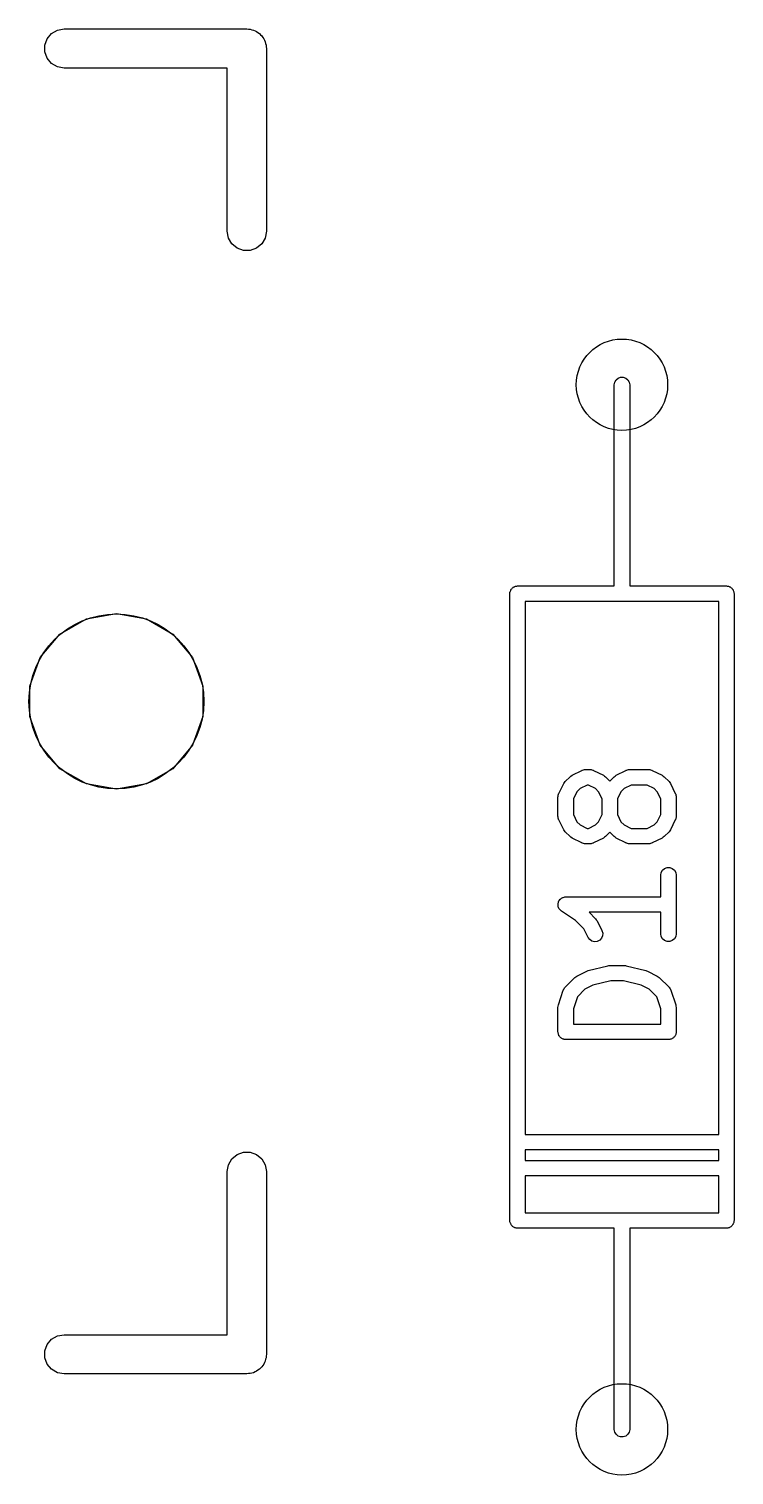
# Model space of a CAD drawing. Extents: x 37 to 203, y -145 to -25.
# Drawn here: x 178.23 to 185.09, y -67.52 to -53.46 of the extents above; entities that cross this region are included whole.
import ezdxf

# ---------------------------------------------------------------- set-up
doc = ezdxf.new("R2010")
doc.units = 0
doc.header["$MEASUREMENT"] = 0
doc.layers.add('BLACK', color=7, linetype='CONTINUOUS')

msp = doc.modelspace()

# ---------------------------------------------------------------- linework, layer by layer
at = {"layer": 'Black'}
for p, q in [((178.384, -53.6169), (178.407, -53.5547)), ((178.407, -53.5547), (178.45, -53.5041)), ((178.45, -53.5041), (178.507, -53.471)), ((178.507, -53.471), (178.572, -53.4595)), ((178.572, -53.4595), (180.35, -53.4595)), ((180.35, -53.4595), (180.366, -53.4624)), ((180.366, -53.4624), (180.383, -53.4624)), ((180.383, -53.4624), (180.399, -53.4681)), ((180.399, -53.4681), (180.415, -53.471)), ((180.415, -53.471), (180.43, -53.4793)), ((180.43, -53.4793), (180.445, -53.485)), ((180.445, -53.485), (180.458, -53.4957)), ((180.458, -53.4957), (180.472, -53.5041)), ((180.472, -53.5041), (180.483, -53.5168)), ((180.483, -53.5168), (180.496, -53.5275)), ((180.496, -53.5275), (180.504, -53.542)), ((180.504, -53.542), (180.515, -53.5547)), ((180.515, -53.5547), (180.521, -53.5704)), ((180.521, -53.5704), (180.529, -53.5848)), ((180.529, -53.5848), (180.532, -53.6013)), ((178.384, -53.6831), (178.384, -53.6169)), ((178.407, -53.7452), (178.384, -53.6831)), ((180.532, -53.6013), (180.538, -53.6169)), ((180.538, -53.6169), (180.538, -53.6336)), ((180.538, -53.6336), (180.54, -53.65)), ((180.54, -53.65), (180.54, -55.428)), ((178.45, -53.7959), (178.407, -53.7452)), ((178.507, -53.829), (178.45, -53.7959)), ((178.572, -53.8405), (178.507, -53.829)), ((180.159, -53.8405), (178.572, -53.8405)), ((180.159, -55.428), (180.159, -53.8405)), ((180.171, -55.4932), (180.159, -55.428)), ((180.204, -55.5505), (180.171, -55.4932)), ((180.255, -55.593), (180.204, -55.5505)), ((180.496, -55.5505), (180.445, -55.593)), ((180.529, -55.4932), (180.496, -55.5505)), ((180.54, -55.428), (180.529, -55.4932)), ((180.317, -55.6156), (180.255, -55.593)), ((180.383, -55.6156), (180.317, -55.6156)), ((180.445, -55.593), (180.383, -55.6156)), ((183.925, -56.92), (183.93, -56.8943)), ((183.925, -58.19), (183.925, -56.92)), ((183.93, -56.8943), (183.943, -56.8718)), ((183.943, -56.8718), (183.963, -56.855)), ((183.963, -56.855), (183.987, -56.8461)), ((183.987, -56.8461), (184.013, -56.8461)), ((184.013, -56.8461), (184.037, -56.855)), ((184.037, -56.855), (184.057, -56.8718)), ((184.057, -56.8718), (184.07, -56.8943)), ((184.07, -56.8943), (184.075, -56.92)), ((184.075, -56.92), (184.075, -58.19)), ((183.925, -58.877), (183.925, -58.19)), ((184.075, -58.19), (184.075, -58.877)), ((182.912, -58.9328), (182.914, -58.9263)), ((182.914, -58.9263), (182.917, -58.9207)), ((182.917, -58.9207), (182.919, -58.9145)), ((182.919, -58.9145), (182.923, -58.9095)), ((182.923, -58.9095), (182.927, -58.9038)), ((182.927, -58.9038), (182.932, -58.8996)), ((182.932, -58.8996), (182.936, -58.8945)), ((182.936, -58.8945), (182.941, -58.8913)), ((182.941, -58.8913), (182.946, -58.887)), ((182.946, -58.887), (182.953, -58.8848)), ((182.953, -58.8848), (182.958, -58.8815)), ((182.958, -58.8815), (182.965, -58.8804)), ((182.965, -58.8804), (182.971, -58.8781)), ((182.971, -58.8781), (182.978, -58.8781)), ((182.978, -58.8781), (182.984, -58.877)), ((182.984, -58.877), (183.925, -58.877)), ((184.075, -58.877), (185.016, -58.877)), ((185.016, -58.877), (185.022, -58.8781)), ((185.022, -58.8781), (185.029, -58.8781)), ((185.029, -58.8781), (185.035, -58.8804)), ((185.035, -58.8804), (185.042, -58.8815)), ((185.042, -58.8815), (185.047, -58.8848)), ((185.047, -58.8848), (185.053, -58.887)), ((185.053, -58.887), (185.059, -58.8913)), ((185.059, -58.8913), (185.064, -58.8945)), ((185.064, -58.8945), (185.068, -58.8996)), ((185.068, -58.8996), (185.073, -58.9038)), ((185.073, -58.9038), (185.077, -58.9095)), ((185.077, -58.9095), (185.081, -58.9145)), ((185.081, -58.9145), (185.083, -58.9207)), ((185.083, -58.9207), (185.086, -58.9263)), ((185.086, -58.9263), (185.088, -58.9328)), ((182.909, -58.952), (182.91, -58.9455)), ((182.909, -65.048), (182.909, -58.952)), ((182.91, -58.939), (182.912, -58.9328)), ((182.91, -58.9455), (182.91, -58.939)), ((184, -59.027), (183.059, -59.027)), ((183.059, -59.027), (183.059, -64.211)), ((184.941, -59.027), (184, -59.027)), ((184.941, -64.211), (184.941, -59.027)), ((185.088, -58.9328), (185.09, -58.939)), ((185.09, -58.939), (185.09, -58.9455)), ((185.09, -58.9455), (185.091, -58.952)), ((185.091, -58.952), (185.091, -65.048)), ((178.531, -59.3457), (178.788, -59.1974)), ((178.788, -59.1974), (179.08, -59.1458)), ((179.08, -59.1458), (179.372, -59.1974)), ((179.372, -59.1974), (179.629, -59.3457)), ((178.34, -59.5729), (178.531, -59.3457)), ((179.629, -59.3457), (179.82, -59.5729)), ((178.239, -59.8517), (178.34, -59.5729)), ((179.82, -59.5729), (179.921, -59.8517)), ((178.239, -60.1483), (178.239, -59.8517)), ((179.921, -59.8517), (179.921, -60.1483)), ((178.34, -60.4271), (178.239, -60.1483)), ((179.921, -60.1483), (179.82, -60.4271)), ((178.531, -60.6543), (178.34, -60.4271)), ((179.82, -60.4271), (179.629, -60.6543)), ((178.788, -60.8026), (178.531, -60.6543)), ((179.629, -60.6543), (179.372, -60.8026)), ((183.447, -60.7803), (183.495, -60.7327)), ((183.495, -60.7327), (183.504, -60.7258)), ((183.504, -60.7258), (183.514, -60.7186)), ((183.514, -60.7186), (183.609, -60.671)), ((183.609, -60.671), (183.613, -60.6698)), ((183.613, -60.6698), (183.617, -60.6676)), ((183.617, -60.6676), (183.626, -60.6661)), ((183.626, -60.6661), (183.634, -60.6636)), ((183.634, -60.6636), (183.639, -60.6638)), ((183.639, -60.6638), (183.643, -60.6631)), ((183.643, -60.6631), (183.69, -60.6631)), ((183.69, -60.6631), (183.695, -60.6638)), ((183.695, -60.6638), (183.699, -60.6636)), ((183.699, -60.6636), (183.707, -60.6661)), ((183.707, -60.6661), (183.716, -60.6676)), ((183.716, -60.6676), (183.72, -60.6698)), ((183.72, -60.6698), (183.724, -60.671)), ((183.724, -60.671), (183.819, -60.7186)), ((183.819, -60.7186), (183.829, -60.7258)), ((183.829, -60.7258), (183.839, -60.7327)), ((183.839, -60.7327), (183.881, -60.7749)), ((183.881, -60.7749), (183.923, -60.7327)), ((183.923, -60.7327), (183.933, -60.7258)), ((183.933, -60.7258), (183.943, -60.7186)), ((183.943, -60.7186), (184.038, -60.671)), ((184.038, -60.671), (184.042, -60.6698)), ((184.042, -60.6698), (184.046, -60.6676)), ((184.046, -60.6676), (184.054, -60.6661)), ((184.054, -60.6661), (184.063, -60.6636)), ((184.063, -60.6636), (184.067, -60.6638)), ((184.067, -60.6638), (184.071, -60.6631)), ((184.071, -60.6631), (184.262, -60.6631)), ((184.262, -60.6631), (184.266, -60.6638)), ((184.266, -60.6638), (184.27, -60.6636)), ((184.27, -60.6636), (184.279, -60.6661)), ((184.279, -60.6661), (184.288, -60.6676)), ((184.288, -60.6676), (184.291, -60.6698)), ((184.291, -60.6698), (184.295, -60.671)), ((184.295, -60.671), (184.391, -60.7186)), ((184.391, -60.7186), (184.4, -60.7258)), ((184.4, -60.7258), (184.41, -60.7327)), ((184.41, -60.7327), (184.458, -60.7803)), ((179.08, -60.8541), (178.788, -60.8026)), ((179.372, -60.8026), (179.08, -60.8541)), ((183.382, -60.9029), (183.384, -60.8992)), ((183.384, -60.8992), (183.385, -60.895)), ((183.385, -60.895), (183.433, -60.7998)), ((183.433, -60.7998), (183.44, -60.7901)), ((183.44, -60.7901), (183.447, -60.7803)), ((183.562, -60.8778), (183.527, -60.9463)), ((183.592, -60.8474), (183.562, -60.8778)), ((183.661, -60.8131), (183.592, -60.8474)), ((183.673, -60.8131), (183.661, -60.8131)), ((183.741, -60.8474), (183.673, -60.8131)), ((183.772, -60.8778), (183.741, -60.8474)), ((183.806, -60.9463), (183.772, -60.8778)), ((183.99, -60.8778), (183.956, -60.9463)), ((184.021, -60.8474), (183.99, -60.8778)), ((184.089, -60.8131), (184.021, -60.8474)), ((184.244, -60.8131), (184.089, -60.8131)), ((184.313, -60.8474), (184.244, -60.8131)), ((184.343, -60.8778), (184.313, -60.8474)), ((184.377, -60.9463), (184.343, -60.8778)), ((184.458, -60.7803), (184.465, -60.7901)), ((184.465, -60.7901), (184.472, -60.7998)), ((184.472, -60.7998), (184.519, -60.895)), ((184.519, -60.895), (184.521, -60.8992)), ((184.521, -60.8992), (184.523, -60.9029)), ((183.377, -60.9286), (183.378, -60.9243)), ((183.377, -61.119), (183.377, -60.9286)), ((183.378, -60.92), (183.38, -60.9116)), ((183.378, -60.9243), (183.378, -60.92)), ((183.38, -60.9116), (183.382, -60.9029)), ((183.527, -60.9463), (183.527, -61.1013)), ((183.806, -61.1013), (183.806, -60.9463)), ((183.956, -60.9463), (183.956, -61.1013)), ((184.377, -61.1013), (184.377, -60.9463)), ((184.523, -60.9029), (184.524, -60.9116)), ((184.524, -60.9116), (184.527, -60.92)), ((184.527, -60.92), (184.527, -60.9243)), ((184.527, -60.9243), (184.527, -60.9286)), ((184.527, -60.9286), (184.527, -61.119)), ((183.378, -61.1233), (183.377, -61.119)), ((183.378, -61.1276), (183.378, -61.1233)), ((183.38, -61.136), (183.378, -61.1276)), ((183.382, -61.1447), (183.38, -61.136)), ((183.384, -61.1484), (183.382, -61.1447)), ((183.385, -61.1526), (183.384, -61.1484)), ((183.433, -61.2478), (183.385, -61.1526)), ((183.527, -61.1013), (183.562, -61.1699)), ((183.562, -61.1699), (183.592, -61.2003)), ((183.741, -61.2003), (183.772, -61.1699)), ((183.772, -61.1699), (183.806, -61.1013)), ((183.956, -61.1013), (183.99, -61.1699)), ((183.99, -61.1699), (184.021, -61.2003)), ((184.313, -61.2003), (184.343, -61.1699)), ((184.343, -61.1699), (184.377, -61.1013)), ((184.519, -61.1526), (184.472, -61.2478)), ((184.521, -61.1484), (184.519, -61.1526)), ((184.523, -61.1447), (184.521, -61.1484)), ((184.524, -61.136), (184.523, -61.1447)), ((184.527, -61.1276), (184.524, -61.136)), ((184.527, -61.119), (184.527, -61.1233)), ((184.527, -61.1233), (184.527, -61.1276)), ((183.44, -61.2575), (183.433, -61.2478)), ((183.447, -61.2673), (183.44, -61.2575)), ((183.495, -61.3149), (183.447, -61.2673)), ((183.504, -61.3218), (183.495, -61.3149)), ((183.514, -61.329), (183.504, -61.3218)), ((183.592, -61.2003), (183.661, -61.2345)), ((183.661, -61.2345), (183.673, -61.2345)), ((183.673, -61.2345), (183.741, -61.2003)), ((183.829, -61.3218), (183.819, -61.329)), ((183.839, -61.3149), (183.829, -61.3218)), ((183.881, -61.2727), (183.839, -61.3149)), ((183.923, -61.3149), (183.881, -61.2727)), ((183.933, -61.3218), (183.923, -61.3149)), ((183.943, -61.329), (183.933, -61.3218)), ((184.021, -61.2003), (184.089, -61.2345)), ((184.089, -61.2345), (184.244, -61.2345)), ((184.244, -61.2345), (184.313, -61.2003)), ((184.4, -61.3218), (184.391, -61.329)), ((184.41, -61.3149), (184.4, -61.3218)), ((184.458, -61.2673), (184.41, -61.3149)), ((184.465, -61.2575), (184.458, -61.2673)), ((184.472, -61.2478), (184.465, -61.2575)), ((183.609, -61.3766), (183.514, -61.329)), ((183.613, -61.3778), (183.609, -61.3766)), ((183.617, -61.38), (183.613, -61.3778)), ((183.626, -61.3815), (183.617, -61.38)), ((183.634, -61.384), (183.626, -61.3815)), ((183.639, -61.3838), (183.634, -61.384)), ((183.643, -61.3845), (183.639, -61.3838)), ((183.69, -61.3845), (183.643, -61.3845)), ((183.695, -61.3838), (183.69, -61.3845)), ((183.699, -61.384), (183.695, -61.3838)), ((183.707, -61.3815), (183.699, -61.384)), ((183.716, -61.38), (183.707, -61.3815)), ((183.72, -61.3778), (183.716, -61.38)), ((183.724, -61.3766), (183.72, -61.3778)), ((183.819, -61.329), (183.724, -61.3766)), ((184.038, -61.3766), (183.943, -61.329)), ((184.042, -61.3778), (184.038, -61.3766)), ((184.046, -61.38), (184.042, -61.3778)), ((184.054, -61.3815), (184.046, -61.38)), ((184.063, -61.384), (184.054, -61.3815)), ((184.067, -61.3838), (184.063, -61.384)), ((184.071, -61.3845), (184.067, -61.3838)), ((184.262, -61.3845), (184.071, -61.3845)), ((184.266, -61.3838), (184.262, -61.3845)), ((184.27, -61.384), (184.266, -61.3838)), ((184.279, -61.3815), (184.27, -61.384)), ((184.288, -61.38), (184.279, -61.3815)), ((184.291, -61.3778), (184.288, -61.38)), ((184.295, -61.3766), (184.291, -61.3778)), ((184.391, -61.329), (184.295, -61.3766)), ((184.377, -61.6905), (184.382, -61.6648)), ((184.377, -61.9012), (184.377, -61.6905)), ((184.382, -61.6648), (184.395, -61.6423)), ((184.395, -61.6423), (184.415, -61.6255)), ((184.415, -61.6255), (184.439, -61.6166)), ((184.439, -61.6166), (184.465, -61.6166)), ((184.465, -61.6166), (184.49, -61.6255)), ((184.49, -61.6255), (184.51, -61.6423)), ((184.51, -61.6423), (184.523, -61.6648)), ((184.523, -61.6648), (184.527, -61.6905)), ((184.527, -61.6905), (184.527, -62.2619)), ((183.378, -61.9714), (183.379, -61.9673)), ((183.379, -61.9803), (183.378, -61.9714)), ((183.379, -61.9632), (183.382, -61.9548)), ((183.379, -61.9673), (183.379, -61.9632)), ((183.379, -61.9892), (183.379, -61.9803)), ((183.38, -61.9931), (183.379, -61.9892)), ((183.38, -61.9973), (183.38, -61.9931)), ((183.384, -62.0053), (183.38, -61.9973)), ((183.382, -61.9548), (183.384, -61.9461)), ((183.384, -61.9461), (183.386, -61.9426)), ((183.387, -62.0137), (183.384, -62.0053)), ((183.386, -61.9426), (183.387, -61.9387)), ((183.387, -61.9387), (183.393, -61.9318)), ((183.39, -62.0169), (183.387, -62.0137)), ((183.392, -62.0206), (183.39, -62.0169)), ((183.398, -62.0268), (183.392, -62.0206)), ((183.393, -61.9318), (183.398, -61.9244)), ((183.398, -61.9244), (183.402, -61.9219)), ((183.402, -61.9219), (183.404, -61.9187)), ((183.404, -61.9187), (183.412, -61.9143)), ((183.412, -61.9143), (183.419, -61.909)), ((183.419, -61.909), (183.423, -61.9078)), ((183.423, -61.9078), (183.427, -61.9057)), ((183.427, -61.9057), (183.436, -61.9042)), ((183.436, -61.9042), (183.444, -61.9016)), ((183.444, -61.9016), (183.448, -61.9019)), ((183.448, -61.9019), (183.452, -61.9012)), ((183.452, -61.9012), (184.377, -61.9012)), ((183.404, -62.0336), (183.398, -62.0268)), ((183.408, -62.0357), (183.404, -62.0336)), ((183.411, -62.0386), (183.408, -62.0357)), ((183.547, -62.1297), (183.411, -62.0386)), ((183.629, -62.2111), (183.547, -62.1297)), ((184.377, -62.0512), (183.681, -62.0512)), ((183.681, -62.0512), (183.744, -62.1136)), ((183.744, -62.1136), (183.75, -62.1235)), ((183.75, -62.1235), (183.758, -62.1331)), ((183.758, -62.1331), (183.805, -62.2284)), ((184.377, -62.2619), (184.377, -62.0512)), ((183.671, -62.2954), (183.629, -62.2111)), ((183.687, -62.3164), (183.671, -62.2954)), ((183.801, -62.3032), (183.783, -62.3221)), ((183.811, -62.2793), (183.801, -62.3032)), ((183.805, -62.2284), (183.813, -62.2533)), ((183.813, -62.2533), (183.811, -62.2793)), ((184.382, -62.2876), (184.377, -62.2619)), ((184.395, -62.3101), (184.382, -62.2876)), ((184.523, -62.2876), (184.51, -62.3101)), ((184.527, -62.2619), (184.523, -62.2876)), ((183.708, -62.3307), (183.687, -62.3164)), ((183.734, -62.3368), (183.708, -62.3307)), ((183.759, -62.3338), (183.734, -62.3368)), ((183.783, -62.3221), (183.759, -62.3338)), ((184.415, -62.3269), (184.395, -62.3101)), ((184.439, -62.3358), (184.415, -62.3269)), ((184.465, -62.3358), (184.439, -62.3358)), ((184.49, -62.3269), (184.465, -62.3358)), ((184.51, -62.3101), (184.49, -62.3269)), ((183.672, -62.6177), (183.863, -62.5701)), ((183.863, -62.5701), (183.872, -62.5694)), ((183.872, -62.5694), (183.881, -62.5679)), ((183.881, -62.5679), (184.024, -62.5679)), ((184.024, -62.5679), (184.033, -62.5694)), ((184.033, -62.5694), (184.042, -62.5701)), ((184.042, -62.5701), (184.232, -62.6177)), ((183.447, -62.7803), (183.542, -62.6851)), ((183.542, -62.6851), (183.552, -62.6782)), ((183.552, -62.6782), (183.562, -62.671)), ((183.562, -62.671), (183.657, -62.6234)), ((183.657, -62.6234), (183.665, -62.6211)), ((183.665, -62.6211), (183.672, -62.6177)), ((183.89, -62.7179), (183.717, -62.7612)), ((184.015, -62.7179), (183.89, -62.7179)), ((184.188, -62.7612), (184.015, -62.7179)), ((184.232, -62.6177), (184.24, -62.6211)), ((184.24, -62.6211), (184.248, -62.6234)), ((184.248, -62.6234), (184.343, -62.671)), ((184.343, -62.671), (184.353, -62.6782)), ((184.353, -62.6782), (184.363, -62.6851)), ((184.363, -62.6851), (184.458, -62.7803)), ((183.381, -62.9525), (183.429, -62.8096)), ((183.429, -62.8096), (183.431, -62.8058)), ((183.431, -62.8058), (183.432, -62.8016)), ((183.432, -62.8016), (183.437, -62.7944)), ((183.437, -62.7944), (183.441, -62.7867)), ((183.441, -62.7867), (183.444, -62.7838)), ((183.444, -62.7838), (183.447, -62.7803)), ((183.64, -62.7997), (183.566, -62.8738)), ((183.717, -62.7612), (183.64, -62.7997)), ((184.265, -62.7997), (184.188, -62.7612)), ((184.339, -62.8738), (184.265, -62.7997)), ((184.458, -62.7803), (184.46, -62.7838)), ((184.46, -62.7838), (184.464, -62.7867)), ((184.464, -62.7867), (184.468, -62.7944)), ((184.468, -62.7944), (184.473, -62.8016)), ((184.473, -62.8016), (184.474, -62.8058)), ((184.474, -62.8058), (184.476, -62.8096)), ((184.476, -62.8096), (184.524, -62.9525)), ((183.377, -62.9762), (183.379, -62.9643)), ((183.377, -63.2143), (183.377, -62.9762)), ((183.379, -62.9643), (183.381, -62.9525)), ((183.566, -62.8738), (183.527, -62.9884)), ((183.527, -62.9884), (183.527, -63.1393)), ((184.377, -62.9884), (184.339, -62.8738)), ((184.377, -63.1393), (184.377, -62.9884)), ((184.524, -62.9525), (184.525, -62.9643)), ((184.525, -62.9643), (184.527, -62.9762)), ((184.527, -62.9762), (184.527, -63.2143)), ((183.527, -63.1393), (184.377, -63.1393)), ((183.379, -63.2207), (183.377, -63.2143)), ((183.379, -63.2273), (183.379, -63.2207)), ((183.381, -63.2335), (183.379, -63.2273)), ((183.382, -63.2399), (183.381, -63.2335)), ((183.385, -63.2456), (183.382, -63.2399)), ((183.387, -63.2518), (183.385, -63.2456)), ((183.392, -63.2568), (183.387, -63.2518)), ((183.395, -63.2625), (183.392, -63.2568)), ((183.4, -63.2667), (183.395, -63.2625)), ((183.404, -63.2717), (183.4, -63.2667)), ((183.41, -63.275), (183.404, -63.2717)), ((183.415, -63.2792), (183.41, -63.275)), ((183.421, -63.2815), (183.415, -63.2792)), ((183.427, -63.2848), (183.421, -63.2815)), ((183.433, -63.2859), (183.427, -63.2848)), ((183.439, -63.2881), (183.433, -63.2859)), ((183.446, -63.2881), (183.439, -63.2881)), ((183.452, -63.2893), (183.446, -63.2881)), ((184.452, -63.2893), (183.452, -63.2893)), ((184.459, -63.2881), (184.452, -63.2893)), ((184.465, -63.2881), (184.459, -63.2881)), ((184.472, -63.2859), (184.465, -63.2881)), ((184.478, -63.2848), (184.472, -63.2859)), ((184.484, -63.2815), (184.478, -63.2848)), ((184.49, -63.2792), (184.484, -63.2815)), ((184.495, -63.275), (184.49, -63.2792)), ((184.501, -63.2717), (184.495, -63.275)), ((184.505, -63.2667), (184.501, -63.2717)), ((184.51, -63.2625), (184.505, -63.2667)), ((184.513, -63.2568), (184.51, -63.2625)), ((184.517, -63.2518), (184.513, -63.2568)), ((184.52, -63.2456), (184.517, -63.2518)), ((184.523, -63.2399), (184.52, -63.2456)), ((184.524, -63.2335), (184.523, -63.2399)), ((184.526, -63.2273), (184.524, -63.2335)), ((184.527, -63.2143), (184.526, -63.2207)), ((184.526, -63.2207), (184.526, -63.2273)), ((183.059, -64.211), (184.941, -64.211)), ((180.204, -64.4495), (180.255, -64.407)), ((180.255, -64.407), (180.317, -64.3844)), ((180.317, -64.3844), (180.383, -64.3844)), ((180.383, -64.3844), (180.445, -64.407)), ((180.445, -64.407), (180.496, -64.4495)), ((183.059, -64.361), (183.059, -64.465)), ((184.941, -64.361), (183.059, -64.361)), ((184.941, -64.465), (184.941, -64.361)), ((180.159, -64.572), (180.171, -64.5068)), ((180.171, -64.5068), (180.204, -64.4495)), ((180.496, -64.4495), (180.529, -64.5068)), ((180.529, -64.5068), (180.54, -64.572)), ((183.059, -64.465), (184.941, -64.465)), ((180.159, -66.1595), (180.159, -64.572)), ((180.54, -64.572), (180.54, -66.35)), ((184.941, -64.615), (183.059, -64.615)), ((183.059, -64.615), (183.059, -64.973)), ((184.941, -64.973), (184.941, -64.615)), ((183.059, -64.973), (184, -64.973)), ((184, -64.973), (184.941, -64.973)), ((182.91, -65.0545), (182.909, -65.048)), ((182.91, -65.061), (182.91, -65.0545)), ((182.912, -65.0672), (182.91, -65.061)), ((182.914, -65.0737), (182.912, -65.0672)), ((182.917, -65.0793), (182.914, -65.0737)), ((182.919, -65.0855), (182.917, -65.0793)), ((182.923, -65.0905), (182.919, -65.0855)), ((182.927, -65.0962), (182.923, -65.0905)), ((182.932, -65.1004), (182.927, -65.0962)), ((182.936, -65.1055), (182.932, -65.1004)), ((182.941, -65.1087), (182.936, -65.1055)), ((182.946, -65.113), (182.941, -65.1087)), ((182.953, -65.1152), (182.946, -65.113)), ((182.958, -65.1185), (182.953, -65.1152)), ((182.965, -65.1196), (182.958, -65.1185)), ((182.971, -65.1219), (182.965, -65.1196)), ((185.035, -65.1196), (185.029, -65.1219)), ((185.042, -65.1185), (185.035, -65.1196)), ((185.047, -65.1152), (185.042, -65.1185)), ((185.053, -65.113), (185.047, -65.1152)), ((185.059, -65.1087), (185.053, -65.113)), ((185.064, -65.1055), (185.059, -65.1087)), ((185.068, -65.1004), (185.064, -65.1055)), ((185.073, -65.0962), (185.068, -65.1004)), ((185.077, -65.0905), (185.073, -65.0962)), ((185.081, -65.0855), (185.077, -65.0905)), ((185.083, -65.0793), (185.081, -65.0855)), ((185.086, -65.0737), (185.083, -65.0793)), ((185.088, -65.0672), (185.086, -65.0737)), ((185.09, -65.061), (185.088, -65.0672)), ((185.091, -65.048), (185.09, -65.0545)), ((185.09, -65.0545), (185.09, -65.061)), ((182.978, -65.1219), (182.971, -65.1219)), ((182.984, -65.123), (182.978, -65.1219)), ((183.925, -65.123), (182.984, -65.123)), ((183.925, -65.81), (183.925, -65.123)), ((185.016, -65.123), (184.075, -65.123)), ((184.075, -65.123), (184.075, -65.81)), ((185.022, -65.1219), (185.016, -65.123)), ((185.029, -65.1219), (185.022, -65.1219)), ((183.925, -67.08), (183.925, -65.81)), ((184.075, -65.81), (184.075, -67.08)), ((178.407, -66.2548), (178.45, -66.2041)), ((178.45, -66.2041), (178.507, -66.171)), ((178.507, -66.171), (178.572, -66.1595)), ((178.572, -66.1595), (180.159, -66.1595)), ((178.384, -66.3169), (178.407, -66.2548)), ((178.384, -66.3831), (178.384, -66.3169)), ((178.407, -66.4453), (178.384, -66.3831)), ((180.538, -66.3831), (180.532, -66.3987)), ((180.54, -66.35), (180.538, -66.3664)), ((180.538, -66.3664), (180.538, -66.3831)), ((178.45, -66.4959), (178.407, -66.4453)), ((178.507, -66.529), (178.45, -66.4959)), ((180.43, -66.5207), (180.415, -66.529)), ((180.445, -66.515), (180.43, -66.5207)), ((180.458, -66.5043), (180.445, -66.515)), ((180.472, -66.4959), (180.458, -66.5043)), ((180.483, -66.4832), (180.472, -66.4959)), ((180.496, -66.4725), (180.483, -66.4832)), ((180.504, -66.458), (180.496, -66.4725)), ((180.515, -66.4453), (180.504, -66.458)), ((180.521, -66.4296), (180.515, -66.4453)), ((180.529, -66.4152), (180.521, -66.4296)), ((180.532, -66.3987), (180.529, -66.4152)), ((178.572, -66.5405), (178.507, -66.529)), ((180.35, -66.5405), (178.572, -66.5405)), ((180.366, -66.5376), (180.35, -66.5405)), ((180.383, -66.5376), (180.366, -66.5376)), ((180.399, -66.5319), (180.383, -66.5376)), ((180.415, -66.529), (180.399, -66.5319)), ((183.93, -67.1057), (183.925, -67.08)), ((184.075, -67.08), (184.07, -67.1057)), ((183.943, -67.1282), (183.93, -67.1057)), ((183.963, -67.145), (183.943, -67.1282)), ((183.987, -67.1539), (183.963, -67.145)), ((184.013, -67.1539), (183.987, -67.1539)), ((184.037, -67.145), (184.013, -67.1539)), ((184.057, -67.1282), (184.037, -67.145)), ((184.07, -67.1057), (184.057, -67.1282))]:
    msp.add_line(p, q, dxfattribs=at)
for centre, radius in [((184, -56.92), 0.4445), ((179.08, -60), 0.8509), ((184, -67.08), 0.4445)]:
    msp.add_circle(centre, radius, dxfattribs=at)

doc.saveas('drawing.dxf')
